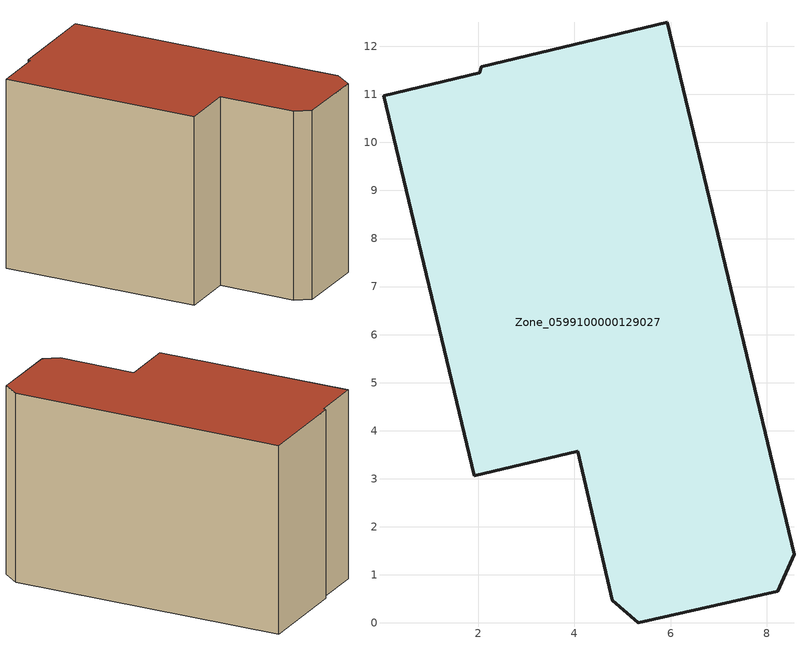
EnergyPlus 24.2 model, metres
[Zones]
Zone_0599100000129027
 floor ground (C_G): 2.03,11.45 2.06,11.57 5.93,12.5 8.57,1.42 8.23,0.66 5.33,0 4.79,0.47 4.06,3.58 1.91,3.06 0.03,10.97 z0
 wall outside (C_F): 8.57,1.42 5.93,12.5 2.06,11.57 2.03,11.45 0.03,10.97 1.91,3.06 4.06,3.58 4.79,0.47 5.33,0 8.23,0.66 8.57,1.42 z0:7.91
 roof outside (C_R): 2.06,11.57 2.03,11.45 0.03,10.97 1.91,3.06 4.06,3.58 4.79,0.47 5.33,0 8.23,0.66 8.57,1.42 5.93,12.5 z7.91
[BUILDING]
Pand.0599100000129027: North Axis=0; Terrain=City; Loads Convergence Tolerance Value=0.04; Temperature Convergence Tolerance Value=0.4; Solar Distribution=FullExterior; Maximum Number of Warmup Days=25; Minimum Number of Warmup Days=1
[Site:Location]
Rotterdam.The.Hague.AP_ZH_NLD Design_Conditions: Latitude=51.96; Longitude=4.45; Time Zone=1; Elevation=-4.5
[SITE:GROUNDTEMPERATURE:BUILDINGSURFACE]
18, 18, 18, 18, 18, 18, 18, 18, 18, 18, 18, 18
[MATERIAL] Thermal Absorptance=0.9; Solar Absorptance=0.7; Visible Absorptance=0.7
Name | Roughness | Thickness | Conductivity | Density | Specific Heat
G.TI.1965-1974 | MediumSmooth | 0.15 | 0.882353 | 540 | 1210
F.TI.1965-1974 | Rough | 0.3 | 0.697674 | 1920 | 840
R.TI.1965-1974 | MediumRough | 0.2 | 0.232558 | 1500 | 1000
[CONSTRUCTION]
C_G: G.TI.1965-1974
C_F: F.TI.1965-1974
C_R: R.TI.1965-1974
[ZONE]
Zone_0599100000129027: Type=1; Multiplier=1; Ceiling Height=Autocalculate; Volume=Autocalculate; Floor Area=autocalculate; Part of Total Floor Area=Yes
[ZONEINFILTRATION:DESIGNFLOWRATE]
Infil_Zone_0599100000129027: Zone or ZoneList or Space or SpaceList=Zone_0599100000129027; Schedule=AlwaysOn; Design Flow Rate Calculation Method=Flow/Area; Flow Rate per Floor Area=0.003; Constant Term Coefficient=1; Temperature Term Coefficient=0; Velocity Term Coefficient=0; Velocity Squared Term Coefficient=0
[HVACTEMPLATE:ZONE:IDEALLOADSAIRSYSTEM]
Zone_0599100000129027: Maximum Heating Supply Air Temperature=50; Minimum Cooling Supply Air Temperature=13; Maximum Heating Supply Air Humidity Ratio=0.0156; Minimum Cooling Supply Air Humidity Ratio=0.0077; Heating Limit=NoLimit; Cooling Limit=NoLimit; Dehumidification Control Type=ConstantSensibleHeatRatio; Cooling Sensible Heat Ratio=0.7; Dehumidification Setpoint=60; Humidification Control Type=None; Humidification Setpoint=30; Outdoor Air Method=None; Outdoor Air Flow Rate per Person=0.00944; Outdoor Air Flow Rate per Zone Floor Area=0; Outdoor Air Flow Rate per Zone=0; Demand Controlled Ventilation Type=None; Outdoor Air Economizer Type=NoEconomizer; Heat Recovery Type=None; Sensible Heat Recovery Effectiveness=0.7; Latent Heat Recovery Effectiveness=0.65
[ZONECONTROL:THERMOSTAT]
ThermostatControl_Zone_0599100000129027: Zone or ZoneList=Zone_0599100000129027; Control Type Schedule=DualSetpointControlType; Control 1=Thermostat_Zone_0599100000129027; Temperature Difference Between Cutout And Setpoint=0
[THERMOSTATSETPOINT:DUALSETPOINT]
Thermostat_Zone_0599100000129027: Heating Setpoint Temperature Schedule=HeatingSetpoint_Zone_0599100000129027; Cooling Setpoint Temperature Schedule=CoolingSetpoint_Zone_0599100000129027
[SCHEDULE:COMPACT]
HeatingSetpoint_Zone_0599100000129027: Through: 12/31, For: AllDays, Until: 24:00, 21
CoolingSetpoint_Zone_0599100000129027: Through: 12/31, For: AllDays, Until: 24:00, 24
DualSetpointControlType: Through: 12/31, For: AllDays, Until: 24:00, 4
AlwaysOn: Through: 12/31, For: AllDays, Until: 24:00, 1
